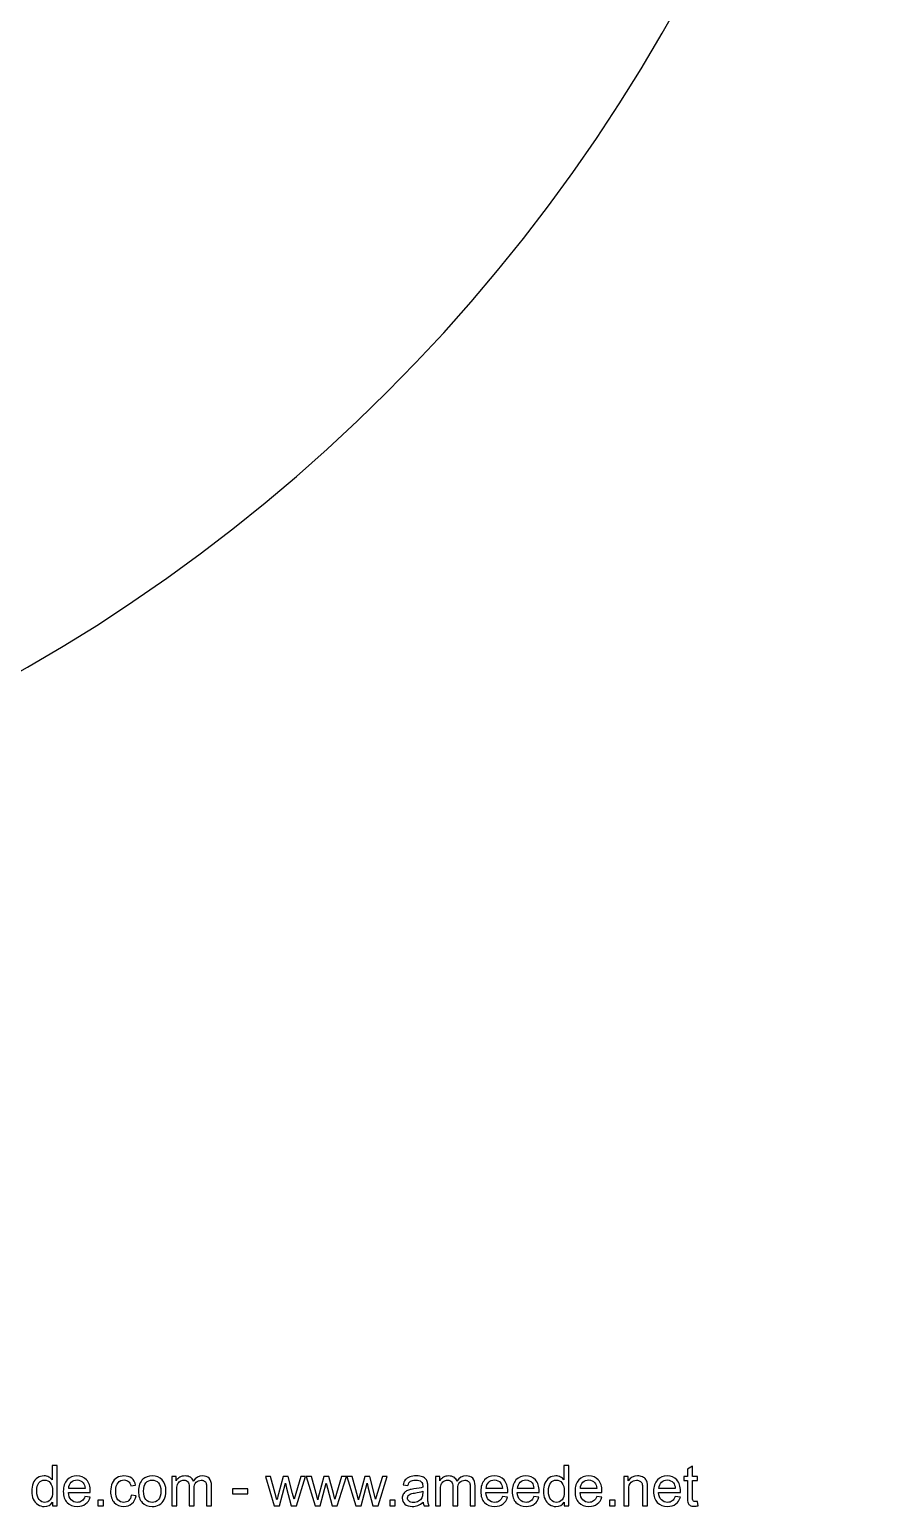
# Model space of a CAD drawing. Header units: millimetres. Extents: x 156 to 670, y -335 to 272.
# Drawn here: x 541.4 to 670.2, y -334.6 to -113.1 of the extents above; entities that cross this region are included whole.
import ezdxf

# ---------------------------------------------------------------- set-up
doc = ezdxf.new("R2010")
doc.units = ezdxf.units.MM
doc.header["$MEASUREMENT"] = 0
doc.layers.add('Layer 1', color=7, linetype='Continuous')

msp = doc.modelspace()

# ---------------------------------------------------------------- linework, layer by layer
at = {"layer": 'Layer 1'}
msp.add_open_spline([(413.055, 271.5417), (546.3807, 271.5417), (656.0048, 170.0865), (668.9496, 40.1685), (668.9496, 40.1685), (669.5424, 34.7373), (669.9247, 29.307), (670.0367, 23.982), (670.0367, 23.982), (670.1552, 20.7886), (670.234, 17.5851), (670.234, 14.3627), (670.234, 14.3627), (670.234, -127.6734), (555.0911, -242.8163), (413.055, -242.8163), (413.055, -242.8163), (271.0189, -242.8163), (155.876, -127.6734), (155.876, 14.3627), (155.876, 14.3627), (155.876, 156.3988), (271.0189, 271.5417), (413.055, 271.5417)], degree=3, knots=[0, 0, 0, 0, 0.14285714, 0.14285714, 0.14285714, 0.14285714, 0.28571429, 0.28571429, 0.28571429, 0.28571429, 0.42857143, 0.42857143, 0.42857143, 0.42857143, 0.57142857, 0.57142857, 0.57142857, 0.57142857, 0.71428571, 0.71428571, 0.71428571, 0.71428571, 1, 1, 1, 1], dxfattribs=at)
at = {"layer": 'Layer 1', "color": 250}
for points, knots in [([(544.7856, -334.5158), (544.7856, -334.5158), (544.7856, -333.9584), (544.7856, -333.9584), (544.7856, -333.9584), (544.5077, -334.3916), (544.0984, -334.6089), (543.558, -334.6089), (543.558, -334.6089), (543.208, -334.6089), (542.8863, -334.513), (542.5942, -334.3197), (542.5942, -334.3197), (542.3007, -334.1277), (542.0735, -333.8582), (541.9112, -333.5139), (541.9112, -333.5139), (541.7503, -333.1682), (541.6699, -332.7717), (541.6699, -332.3229), (541.6699, -332.3229), (541.6699, -331.8855), (541.7433, -331.489), (541.8886, -331.1319), (541.8886, -331.1319), (542.0354, -330.7763), (542.2541, -330.5026), (542.5462, -330.3135), (542.5462, -330.3135), (542.8369, -330.123), (543.1643, -330.0284), (543.5241, -330.0284), (543.5241, -330.0284), (543.7894, -330.0284), (544.0251, -330.0849), (544.2311, -330.1964), (544.2311, -330.1964), (544.4371, -330.3079), (544.605, -330.4546), (544.7348, -330.6338), (544.7348, -330.6338), (544.7348, -330.6338), (544.7348, -328.4536), (544.7348, -328.4536), (544.7348, -328.4536), (544.7348, -328.4536), (545.4799, -328.4536), (545.4799, -328.4536), (545.4799, -328.4536), (545.4799, -328.4536), (545.4799, -334.5158), (545.4799, -334.5158), (545.4799, -334.5158), (545.4799, -334.5158), (544.7856, -334.5158), (544.7856, -334.5158)], [0, 0, 0, 0, 0.06666667, 0.06666667, 0.06666667, 0.06666667, 0.13333333, 0.13333333, 0.13333333, 0.13333333, 0.2, 0.2, 0.2, 0.2, 0.26666667, 0.26666667, 0.26666667, 0.26666667, 0.33333333, 0.33333333, 0.33333333, 0.33333333, 0.4, 0.4, 0.4, 0.4, 0.46666667, 0.46666667, 0.46666667, 0.46666667, 0.53333333, 0.53333333, 0.53333333, 0.53333333, 0.6, 0.6, 0.6, 0.6, 0.66666667, 0.66666667, 0.66666667, 0.66666667, 0.73333333, 0.73333333, 0.73333333, 0.73333333, 0.8, 0.8, 0.8, 0.8, 0.86666667, 0.86666667, 0.86666667, 0.86666667, 1, 1, 1, 1]), ([(549.6554, -333.0934), (549.6554, -333.0934), (550.4259, -333.195), (550.4259, -333.195), (550.4259, -333.195), (550.3059, -333.6423), (550.0816, -333.9909), (549.7542, -334.2378), (549.7542, -334.2378), (549.4268, -334.4848), (549.0091, -334.6089), (548.4997, -334.6089), (548.4997, -334.6089), (547.8591, -334.6089), (547.3511, -334.4114), (546.9757, -334.0163), (546.9757, -334.0163), (546.6003, -333.6226), (546.4127, -333.068), (546.4127, -332.3554), (546.4127, -332.3554), (546.4127, -331.6188), (546.6018, -331.0459), (546.9813, -330.6395), (546.9813, -330.6395), (547.3609, -330.2316), (547.8534, -330.0284), (548.4588, -330.0284), (548.4588, -330.0284), (549.0444, -330.0284), (549.5228, -330.2274), (549.8939, -330.6268), (549.8939, -330.6268), (550.265, -331.0261), (550.4513, -331.5877), (550.4513, -332.3116), (550.4513, -332.3116), (550.4513, -332.3554), (550.4499, -332.4217), (550.4471, -332.5092), (550.4471, -332.5092), (550.4471, -332.5092), (547.1747, -332.5092), (547.1747, -332.5092), (547.1747, -332.5092), (547.2029, -332.9904), (547.3384, -333.3601), (547.5839, -333.6155), (547.5839, -333.6155), (547.828, -333.8709), (548.1342, -333.9993), (548.4997, -333.9993), (548.4997, -333.9993), (548.7721, -333.9993), (549.0049, -333.9274), (549.1968, -333.7834), (549.1968, -333.7834), (549.3901, -333.6395), (549.5425, -333.4095), (549.6554, -333.0934)], [0, 0, 0, 0, 0.0625, 0.0625, 0.0625, 0.0625, 0.125, 0.125, 0.125, 0.125, 0.1875, 0.1875, 0.1875, 0.1875, 0.25, 0.25, 0.25, 0.25, 0.3125, 0.3125, 0.3125, 0.3125, 0.375, 0.375, 0.375, 0.375, 0.4375, 0.4375, 0.4375, 0.4375, 0.5, 0.5, 0.5, 0.5, 0.5625, 0.5625, 0.5625, 0.5625, 0.625, 0.625, 0.625, 0.625, 0.6875, 0.6875, 0.6875, 0.6875, 0.75, 0.75, 0.75, 0.75, 0.8125, 0.8125, 0.8125, 0.8125, 0.875, 0.875, 0.875, 0.875, 1, 1, 1, 1]), ([(556.5896, -332.9071), (556.5896, -332.9071), (557.3177, -333.0087), (557.3177, -333.0087), (557.3177, -333.0087), (557.2373, -333.5097), (557.0341, -333.9006), (556.7053, -334.1842), (556.7053, -334.1842), (556.3765, -334.4678), (555.9715, -334.6089), (555.4932, -334.6089), (555.4932, -334.6089), (554.8935, -334.6089), (554.4108, -334.4128), (554.0468, -334.0205), (554.0468, -334.0205), (553.6813, -333.6282), (553.4993, -333.0666), (553.4993, -332.3356), (553.4993, -332.3356), (553.4993, -331.8615), (553.5783, -331.448), (553.7349, -331.0924), (553.7349, -331.0924), (553.8916, -330.7382), (554.13, -330.4715), (554.4518, -330.2952), (554.4518, -330.2952), (554.7721, -330.1173), (555.1206, -330.0284), (555.4988, -330.0284), (555.4988, -330.0284), (555.9744, -330.0284), (556.3652, -330.1484), (556.6672, -330.3897), (556.6672, -330.3897), (556.9706, -330.631), (557.1653, -330.9739), (557.25, -331.417), (557.25, -331.417), (557.25, -331.417), (556.5303, -331.5271), (556.5303, -331.5271), (556.5303, -331.5271), (556.4612, -331.2321), (556.3398, -331.0106), (556.1635, -330.861), (556.1635, -330.861), (555.9885, -330.7128), (555.7768, -330.6381), (555.5285, -330.6381), (555.5285, -330.6381), (555.1531, -330.6381), (554.8483, -330.7721), (554.6126, -331.0402), (554.6126, -331.0402), (554.3784, -331.3097), (554.2613, -331.7331), (554.2613, -332.3145), (554.2613, -332.3145), (554.2613, -332.9043), (554.3742, -333.3319), (554.5999, -333.5986), (554.5999, -333.5986), (554.8271, -333.8653), (555.1221, -333.9993), (555.4847, -333.9993), (555.4847, -333.9993), (555.7782, -333.9993), (556.0223, -333.9104), (556.2171, -333.7312), (556.2171, -333.7312), (556.4132, -333.5534), (556.5374, -333.2783), (556.5896, -332.9071)], [0, 0, 0, 0, 0.05, 0.05, 0.05, 0.05, 0.1, 0.1, 0.1, 0.1, 0.15, 0.15, 0.15, 0.15, 0.2, 0.2, 0.2, 0.2, 0.25, 0.25, 0.25, 0.25, 0.3, 0.3, 0.3, 0.3, 0.35, 0.35, 0.35, 0.35, 0.4, 0.4, 0.4, 0.4, 0.45, 0.45, 0.45, 0.45, 0.5, 0.5, 0.5, 0.5, 0.55, 0.55, 0.55, 0.55, 0.6, 0.6, 0.6, 0.6, 0.65, 0.65, 0.65, 0.65, 0.7, 0.7, 0.7, 0.7, 0.75, 0.75, 0.75, 0.75, 0.8, 0.8, 0.8, 0.8, 0.85, 0.85, 0.85, 0.85, 0.9, 0.9, 0.9, 0.9, 1, 1, 1, 1]), ([(557.6734, -332.3187), (557.6734, -331.5073), (557.8992, -330.9062), (558.3521, -330.5153), (558.3521, -330.5153), (558.7289, -330.1907), (559.1904, -330.0284), (559.7336, -330.0284), (559.7336, -330.0284), (560.3362, -330.0284), (560.8301, -330.226), (561.2139, -330.6211), (561.2139, -330.6211), (561.5963, -331.0148), (561.7882, -331.5609), (561.7882, -332.2566), (561.7882, -332.2566), (561.7882, -332.821), (561.7036, -333.2641), (561.5342, -333.5873), (561.5342, -333.5873), (561.3649, -333.9104), (561.1179, -334.1616), (560.7934, -334.3408), (560.7934, -334.3408), (560.4702, -334.52), (560.116, -334.6089), (559.7336, -334.6089), (559.7336, -334.6089), (559.1184, -334.6089), (558.6217, -334.4128), (558.2421, -334.0191), (558.2421, -334.0191), (557.8625, -333.6254), (557.6734, -333.0581), (557.6734, -332.3187)], [0, 0, 0, 0, 0.1, 0.1, 0.1, 0.1, 0.2, 0.2, 0.2, 0.2, 0.3, 0.3, 0.3, 0.3, 0.4, 0.4, 0.4, 0.4, 0.5, 0.5, 0.5, 0.5, 0.6, 0.6, 0.6, 0.6, 0.7, 0.7, 0.7, 0.7, 0.8, 0.8, 0.8, 0.8, 1, 1, 1, 1]), ([(562.6617, -334.5158), (562.6617, -334.5158), (562.6617, -330.1216), (562.6617, -330.1216), (562.6617, -330.1216), (562.6617, -330.1216), (563.3306, -330.1216), (563.3306, -330.1216), (563.3306, -330.1216), (563.3306, -330.1216), (563.3306, -330.7425), (563.3306, -330.7425), (563.3306, -330.7425), (563.4674, -330.528), (563.6509, -330.3544), (563.8795, -330.2246), (563.8795, -330.2246), (564.1081, -330.0934), (564.3677, -330.0284), (564.6598, -330.0284), (564.6598, -330.0284), (564.9844, -330.0284), (565.2511, -330.0962), (565.4585, -330.2302), (565.4585, -330.2302), (565.666, -330.3657), (565.8127, -330.5534), (565.8974, -330.7961), (565.8974, -330.7961), (566.2473, -330.2839), (566.7003, -330.0284), (567.2591, -330.0284), (567.2591, -330.0284), (567.6966, -330.0284), (568.0338, -330.1484), (568.2681, -330.3897), (568.2681, -330.3897), (568.5037, -330.631), (568.6223, -331.0021), (568.6223, -331.5031), (568.6223, -331.5031), (568.6223, -331.5031), (568.6223, -334.5158), (568.6223, -334.5158), (568.6223, -334.5158), (568.6223, -334.5158), (567.8772, -334.5158), (567.8772, -334.5158), (567.8772, -334.5158), (567.8772, -334.5158), (567.8772, -331.75), (567.8772, -331.75), (567.8772, -331.75), (567.8772, -331.4537), (567.8518, -331.2392), (567.8038, -331.108), (567.8038, -331.108), (567.7558, -330.9767), (567.6683, -330.8723), (567.5399, -330.7919), (567.5399, -330.7919), (567.4129, -330.7114), (567.2634, -330.6719), (567.0926, -330.6719), (567.0926, -330.6719), (566.7822, -330.6719), (566.5253, -330.7749), (566.3207, -330.9795), (566.3207, -330.9795), (566.1161, -331.1856), (566.0145, -331.5144), (566.0145, -331.9659), (566.0145, -331.9659), (566.0145, -331.9659), (566.0145, -334.5158), (566.0145, -334.5158), (566.0145, -334.5158), (566.0145, -334.5158), (565.2694, -334.5158), (565.2694, -334.5158), (565.2694, -334.5158), (565.2694, -334.5158), (565.2694, -331.6639), (565.2694, -331.6639), (565.2694, -331.6639), (565.2694, -331.3337), (565.2088, -331.0854), (565.0874, -330.9203), (565.0874, -330.9203), (564.9661, -330.7552), (564.7671, -330.6719), (564.4919, -330.6719), (564.4919, -330.6719), (564.2831, -330.6719), (564.0898, -330.727), (563.912, -330.837), (563.912, -330.837), (563.7342, -330.9471), (563.6057, -331.108), (563.5253, -331.321), (563.5253, -331.321), (563.4463, -331.5327), (563.4068, -331.8389), (563.4068, -332.2383), (563.4068, -332.2383), (563.4068, -332.2383), (563.4068, -334.5158), (563.4068, -334.5158), (563.4068, -334.5158), (563.4068, -334.5158), (562.6617, -334.5158), (562.6617, -334.5158)], [0, 0, 0, 0, 0.03448276, 0.03448276, 0.03448276, 0.03448276, 0.06896552, 0.06896552, 0.06896552, 0.06896552, 0.10344828, 0.10344828, 0.10344828, 0.10344828, 0.13793103, 0.13793103, 0.13793103, 0.13793103, 0.17241379, 0.17241379, 0.17241379, 0.17241379, 0.20689655, 0.20689655, 0.20689655, 0.20689655, 0.24137931, 0.24137931, 0.24137931, 0.24137931, 0.27586207, 0.27586207, 0.27586207, 0.27586207, 0.31034483, 0.31034483, 0.31034483, 0.31034483, 0.34482759, 0.34482759, 0.34482759, 0.34482759, 0.37931034, 0.37931034, 0.37931034, 0.37931034, 0.4137931, 0.4137931, 0.4137931, 0.4137931, 0.44827586, 0.44827586, 0.44827586, 0.44827586, 0.48275862, 0.48275862, 0.48275862, 0.48275862, 0.51724138, 0.51724138, 0.51724138, 0.51724138, 0.55172414, 0.55172414, 0.55172414, 0.55172414, 0.5862069, 0.5862069, 0.5862069, 0.5862069, 0.62068966, 0.62068966, 0.62068966, 0.62068966, 0.65517241, 0.65517241, 0.65517241, 0.65517241, 0.68965517, 0.68965517, 0.68965517, 0.68965517, 0.72413793, 0.72413793, 0.72413793, 0.72413793, 0.75862069, 0.75862069, 0.75862069, 0.75862069, 0.79310345, 0.79310345, 0.79310345, 0.79310345, 0.82758621, 0.82758621, 0.82758621, 0.82758621, 0.86206897, 0.86206897, 0.86206897, 0.86206897, 0.89655172, 0.89655172, 0.89655172, 0.89655172, 0.93103448, 0.93103448, 0.93103448, 0.93103448, 1, 1, 1, 1]), ([(600.3371, -333.9655), (600.0605, -334.2011), (599.7938, -334.3662), (599.5384, -334.4636), (599.5384, -334.4636), (599.283, -334.561), (599.0093, -334.6089), (598.7157, -334.6089), (598.7157, -334.6089), (598.2331, -334.6089), (597.862, -334.4918), (597.6024, -334.2562), (597.6024, -334.2562), (597.3427, -334.0219), (597.2129, -333.7213), (597.2129, -333.3559), (597.2129, -333.3559), (597.2129, -333.1414), (597.2623, -332.9452), (597.3597, -332.7674), (597.3597, -332.7674), (597.4584, -332.5896), (597.5868, -332.4485), (597.7449, -332.3413), (597.7449, -332.3413), (597.9043, -332.234), (598.0821, -332.1522), (598.2811, -332.0971), (598.2811, -332.0971), (598.4279, -332.059), (598.6494, -332.0224), (598.9443, -331.9857), (598.9443, -331.9857), (599.5455, -331.9151), (599.99, -331.829), (600.2736, -331.7303), (600.2736, -331.7303), (600.2764, -331.6287), (600.2778, -331.5637), (600.2778, -331.5369), (600.2778, -331.5369), (600.2778, -331.235), (600.2073, -331.0219), (600.0662, -330.8977), (600.0662, -330.8977), (599.8757, -330.7298), (599.592, -330.6465), (599.2167, -330.6465), (599.2167, -330.6465), (598.8653, -330.6465), (598.6057, -330.7086), (598.4392, -330.8314), (598.4392, -330.8314), (598.2712, -330.9541), (598.1485, -331.1715), (598.068, -331.4847), (598.068, -331.4847), (598.068, -331.4847), (597.3399, -331.3831), (597.3399, -331.3831), (597.3399, -331.3831), (597.4062, -331.0713), (597.5149, -330.8187), (597.6673, -330.6268), (597.6673, -330.6268), (597.8197, -330.4349), (598.0398, -330.2881), (598.3277, -330.1837), (598.3277, -330.1837), (598.6141, -330.0807), (598.9486, -330.0284), (599.3268, -330.0284), (599.3268, -330.0284), (599.7021, -330.0284), (600.0083, -330.0722), (600.244, -330.1611), (600.244, -330.1611), (600.4782, -330.25), (600.6518, -330.3601), (600.7619, -330.4941), (600.7619, -330.4941), (600.8719, -330.6282), (600.9495, -330.7975), (600.9947, -331.0021), (600.9947, -331.0021), (601.0187, -331.1291), (601.0314, -331.3577), (601.0314, -331.6865), (601.0314, -331.6865), (601.0314, -331.6865), (601.0314, -332.6743), (601.0314, -332.6743), (601.0314, -332.6743), (601.0314, -333.3643), (601.0469, -333.8004), (601.0779, -333.9852), (601.0779, -333.9852), (601.1076, -334.1701), (601.1697, -334.3465), (601.26, -334.5158), (601.26, -334.5158), (601.26, -334.5158), (600.481, -334.5158), (600.481, -334.5158), (600.481, -334.5158), (600.4063, -334.3592), (600.3583, -334.1757), (600.3371, -333.9655)], [0, 0, 0, 0, 0.03571429, 0.03571429, 0.03571429, 0.03571429, 0.07142857, 0.07142857, 0.07142857, 0.07142857, 0.10714286, 0.10714286, 0.10714286, 0.10714286, 0.14285714, 0.14285714, 0.14285714, 0.14285714, 0.17857143, 0.17857143, 0.17857143, 0.17857143, 0.21428571, 0.21428571, 0.21428571, 0.21428571, 0.25, 0.25, 0.25, 0.25, 0.28571429, 0.28571429, 0.28571429, 0.28571429, 0.32142857, 0.32142857, 0.32142857, 0.32142857, 0.35714286, 0.35714286, 0.35714286, 0.35714286, 0.39285714, 0.39285714, 0.39285714, 0.39285714, 0.42857143, 0.42857143, 0.42857143, 0.42857143, 0.46428571, 0.46428571, 0.46428571, 0.46428571, 0.5, 0.5, 0.5, 0.5, 0.53571429, 0.53571429, 0.53571429, 0.53571429, 0.57142857, 0.57142857, 0.57142857, 0.57142857, 0.60714286, 0.60714286, 0.60714286, 0.60714286, 0.64285714, 0.64285714, 0.64285714, 0.64285714, 0.67857143, 0.67857143, 0.67857143, 0.67857143, 0.71428571, 0.71428571, 0.71428571, 0.71428571, 0.75, 0.75, 0.75, 0.75, 0.78571429, 0.78571429, 0.78571429, 0.78571429, 0.82142857, 0.82142857, 0.82142857, 0.82142857, 0.85714286, 0.85714286, 0.85714286, 0.85714286, 0.89285714, 0.89285714, 0.89285714, 0.89285714, 0.92857143, 0.92857143, 0.92857143, 0.92857143, 1, 1, 1, 1]), ([(602.1758, -334.5158), (602.1758, -334.5158), (602.1758, -330.1216), (602.1758, -330.1216), (602.1758, -330.1216), (602.1758, -330.1216), (602.8447, -330.1216), (602.8447, -330.1216), (602.8447, -330.1216), (602.8447, -330.1216), (602.8447, -330.7425), (602.8447, -330.7425), (602.8447, -330.7425), (602.9815, -330.528), (603.165, -330.3544), (603.3936, -330.2246), (603.3936, -330.2246), (603.6222, -330.0934), (603.8818, -330.0284), (604.1739, -330.0284), (604.1739, -330.0284), (604.4985, -330.0284), (604.7652, -330.0962), (604.9726, -330.2302), (604.9726, -330.2302), (605.1801, -330.3657), (605.3268, -330.5534), (605.4115, -330.7961), (605.4115, -330.7961), (605.7614, -330.2839), (606.2144, -330.0284), (606.7732, -330.0284), (606.7732, -330.0284), (607.2107, -330.0284), (607.5479, -330.1484), (607.7822, -330.3897), (607.7822, -330.3897), (608.0178, -330.631), (608.1364, -331.0021), (608.1364, -331.5031), (608.1364, -331.5031), (608.1364, -331.5031), (608.1364, -334.5158), (608.1364, -334.5158), (608.1364, -334.5158), (608.1364, -334.5158), (607.3913, -334.5158), (607.3913, -334.5158), (607.3913, -334.5158), (607.3913, -334.5158), (607.3913, -331.75), (607.3913, -331.75), (607.3913, -331.75), (607.3913, -331.4537), (607.3659, -331.2392), (607.3179, -331.108), (607.3179, -331.108), (607.2699, -330.9767), (607.1824, -330.8723), (607.054, -330.7919), (607.054, -330.7919), (606.927, -330.7114), (606.7775, -330.6719), (606.6067, -330.6719), (606.6067, -330.6719), (606.2963, -330.6719), (606.0394, -330.7749), (605.8348, -330.9795), (605.8348, -330.9795), (605.6302, -331.1856), (605.5286, -331.5144), (605.5286, -331.9659), (605.5286, -331.9659), (605.5286, -331.9659), (605.5286, -334.5158), (605.5286, -334.5158), (605.5286, -334.5158), (605.5286, -334.5158), (604.7835, -334.5158), (604.7835, -334.5158), (604.7835, -334.5158), (604.7835, -334.5158), (604.7835, -331.6639), (604.7835, -331.6639), (604.7835, -331.6639), (604.7835, -331.3337), (604.7229, -331.0854), (604.6015, -330.9203), (604.6015, -330.9203), (604.4802, -330.7552), (604.2812, -330.6719), (604.006, -330.6719), (604.006, -330.6719), (603.7972, -330.6719), (603.6039, -330.727), (603.4261, -330.837), (603.4261, -330.837), (603.2483, -330.9471), (603.1198, -331.108), (603.0394, -331.321), (603.0394, -331.321), (602.9604, -331.5327), (602.9209, -331.8389), (602.9209, -332.2383), (602.9209, -332.2383), (602.9209, -332.2383), (602.9209, -334.5158), (602.9209, -334.5158), (602.9209, -334.5158), (602.9209, -334.5158), (602.1758, -334.5158), (602.1758, -334.5158)], [0, 0, 0, 0, 0.03448276, 0.03448276, 0.03448276, 0.03448276, 0.06896552, 0.06896552, 0.06896552, 0.06896552, 0.10344828, 0.10344828, 0.10344828, 0.10344828, 0.13793103, 0.13793103, 0.13793103, 0.13793103, 0.17241379, 0.17241379, 0.17241379, 0.17241379, 0.20689655, 0.20689655, 0.20689655, 0.20689655, 0.24137931, 0.24137931, 0.24137931, 0.24137931, 0.27586207, 0.27586207, 0.27586207, 0.27586207, 0.31034483, 0.31034483, 0.31034483, 0.31034483, 0.34482759, 0.34482759, 0.34482759, 0.34482759, 0.37931034, 0.37931034, 0.37931034, 0.37931034, 0.4137931, 0.4137931, 0.4137931, 0.4137931, 0.44827586, 0.44827586, 0.44827586, 0.44827586, 0.48275862, 0.48275862, 0.48275862, 0.48275862, 0.51724138, 0.51724138, 0.51724138, 0.51724138, 0.55172414, 0.55172414, 0.55172414, 0.55172414, 0.5862069, 0.5862069, 0.5862069, 0.5862069, 0.62068966, 0.62068966, 0.62068966, 0.62068966, 0.65517241, 0.65517241, 0.65517241, 0.65517241, 0.68965517, 0.68965517, 0.68965517, 0.68965517, 0.72413793, 0.72413793, 0.72413793, 0.72413793, 0.75862069, 0.75862069, 0.75862069, 0.75862069, 0.79310345, 0.79310345, 0.79310345, 0.79310345, 0.82758621, 0.82758621, 0.82758621, 0.82758621, 0.86206897, 0.86206897, 0.86206897, 0.86206897, 0.89655172, 0.89655172, 0.89655172, 0.89655172, 0.93103448, 0.93103448, 0.93103448, 0.93103448, 1, 1, 1, 1]), ([(612.2258, -333.0934), (612.2258, -333.0934), (612.9963, -333.195), (612.9963, -333.195), (612.9963, -333.195), (612.8763, -333.6423), (612.652, -333.9909), (612.3246, -334.2378), (612.3246, -334.2378), (611.9972, -334.4848), (611.5795, -334.6089), (611.0701, -334.6089), (611.0701, -334.6089), (610.4295, -334.6089), (609.9215, -334.4114), (609.5461, -334.0163), (609.5461, -334.0163), (609.1707, -333.6226), (608.9831, -333.068), (608.9831, -332.3554), (608.9831, -332.3554), (608.9831, -331.6188), (609.1722, -331.0459), (609.5517, -330.6395), (609.5517, -330.6395), (609.9313, -330.2316), (610.4238, -330.0284), (611.0292, -330.0284), (611.0292, -330.0284), (611.6148, -330.0284), (612.0932, -330.2274), (612.4643, -330.6268), (612.4643, -330.6268), (612.8354, -331.0261), (613.0217, -331.5877), (613.0217, -332.3116), (613.0217, -332.3116), (613.0217, -332.3554), (613.0203, -332.4217), (613.0175, -332.5092), (613.0175, -332.5092), (613.0175, -332.5092), (609.7451, -332.5092), (609.7451, -332.5092), (609.7451, -332.5092), (609.7733, -332.9904), (609.9088, -333.3601), (610.1543, -333.6155), (610.1543, -333.6155), (610.3984, -333.8709), (610.7046, -333.9993), (611.0701, -333.9993), (611.0701, -333.9993), (611.3425, -333.9993), (611.5753, -333.9274), (611.7672, -333.7834), (611.7672, -333.7834), (611.9605, -333.6395), (612.1129, -333.4095), (612.2258, -333.0934)], [0, 0, 0, 0, 0.0625, 0.0625, 0.0625, 0.0625, 0.125, 0.125, 0.125, 0.125, 0.1875, 0.1875, 0.1875, 0.1875, 0.25, 0.25, 0.25, 0.25, 0.3125, 0.3125, 0.3125, 0.3125, 0.375, 0.375, 0.375, 0.375, 0.4375, 0.4375, 0.4375, 0.4375, 0.5, 0.5, 0.5, 0.5, 0.5625, 0.5625, 0.5625, 0.5625, 0.625, 0.625, 0.625, 0.625, 0.6875, 0.6875, 0.6875, 0.6875, 0.75, 0.75, 0.75, 0.75, 0.8125, 0.8125, 0.8125, 0.8125, 0.875, 0.875, 0.875, 0.875, 1, 1, 1, 1]), ([(616.9347, -333.0934), (616.9347, -333.0934), (617.7052, -333.195), (617.7052, -333.195), (617.7052, -333.195), (617.5852, -333.6423), (617.3609, -333.9909), (617.0335, -334.2378), (617.0335, -334.2378), (616.7061, -334.4848), (616.2884, -334.6089), (615.779, -334.6089), (615.779, -334.6089), (615.1384, -334.6089), (614.6304, -334.4114), (614.255, -334.0163), (614.255, -334.0163), (613.8796, -333.6226), (613.692, -333.068), (613.692, -332.3554), (613.692, -332.3554), (613.692, -331.6188), (613.8811, -331.0459), (614.2606, -330.6395), (614.2606, -330.6395), (614.6402, -330.2316), (615.1327, -330.0284), (615.7381, -330.0284), (615.7381, -330.0284), (616.3237, -330.0284), (616.8021, -330.2274), (617.1732, -330.6268), (617.1732, -330.6268), (617.5443, -331.0261), (617.7306, -331.5877), (617.7306, -332.3116), (617.7306, -332.3116), (617.7306, -332.3554), (617.7292, -332.4217), (617.7264, -332.5092), (617.7264, -332.5092), (617.7264, -332.5092), (614.454, -332.5092), (614.454, -332.5092), (614.454, -332.5092), (614.4822, -332.9904), (614.6177, -333.3601), (614.8632, -333.6155), (614.8632, -333.6155), (615.1073, -333.8709), (615.4135, -333.9993), (615.779, -333.9993), (615.779, -333.9993), (616.0514, -333.9993), (616.2842, -333.9274), (616.4761, -333.7834), (616.4761, -333.7834), (616.6694, -333.6395), (616.8218, -333.4095), (616.9347, -333.0934)], [0, 0, 0, 0, 0.0625, 0.0625, 0.0625, 0.0625, 0.125, 0.125, 0.125, 0.125, 0.1875, 0.1875, 0.1875, 0.1875, 0.25, 0.25, 0.25, 0.25, 0.3125, 0.3125, 0.3125, 0.3125, 0.375, 0.375, 0.375, 0.375, 0.4375, 0.4375, 0.4375, 0.4375, 0.5, 0.5, 0.5, 0.5, 0.5625, 0.5625, 0.5625, 0.5625, 0.625, 0.625, 0.625, 0.625, 0.6875, 0.6875, 0.6875, 0.6875, 0.75, 0.75, 0.75, 0.75, 0.8125, 0.8125, 0.8125, 0.8125, 0.875, 0.875, 0.875, 0.875, 1, 1, 1, 1]), ([(621.4827, -334.5158), (621.4827, -334.5158), (621.4827, -333.9584), (621.4827, -333.9584), (621.4827, -333.9584), (621.2048, -334.3916), (620.7955, -334.6089), (620.2551, -334.6089), (620.2551, -334.6089), (619.9051, -334.6089), (619.5834, -334.513), (619.2913, -334.3197), (619.2913, -334.3197), (618.9978, -334.1277), (618.7706, -333.8582), (618.6083, -333.5139), (618.6083, -333.5139), (618.4474, -333.1682), (618.367, -332.7717), (618.367, -332.3229), (618.367, -332.3229), (618.367, -331.8855), (618.4404, -331.489), (618.5857, -331.1319), (618.5857, -331.1319), (618.7325, -330.7763), (618.9512, -330.5026), (619.2433, -330.3135), (619.2433, -330.3135), (619.534, -330.123), (619.8614, -330.0284), (620.2212, -330.0284), (620.2212, -330.0284), (620.4865, -330.0284), (620.7222, -330.0849), (620.9282, -330.1964), (620.9282, -330.1964), (621.1342, -330.3079), (621.3021, -330.4546), (621.4319, -330.6338), (621.4319, -330.6338), (621.4319, -330.6338), (621.4319, -328.4536), (621.4319, -328.4536), (621.4319, -328.4536), (621.4319, -328.4536), (622.177, -328.4536), (622.177, -328.4536), (622.177, -328.4536), (622.177, -328.4536), (622.177, -334.5158), (622.177, -334.5158), (622.177, -334.5158), (622.177, -334.5158), (621.4827, -334.5158), (621.4827, -334.5158)], [0, 0, 0, 0, 0.06666667, 0.06666667, 0.06666667, 0.06666667, 0.13333333, 0.13333333, 0.13333333, 0.13333333, 0.2, 0.2, 0.2, 0.2, 0.26666667, 0.26666667, 0.26666667, 0.26666667, 0.33333333, 0.33333333, 0.33333333, 0.33333333, 0.4, 0.4, 0.4, 0.4, 0.46666667, 0.46666667, 0.46666667, 0.46666667, 0.53333333, 0.53333333, 0.53333333, 0.53333333, 0.6, 0.6, 0.6, 0.6, 0.66666667, 0.66666667, 0.66666667, 0.66666667, 0.73333333, 0.73333333, 0.73333333, 0.73333333, 0.8, 0.8, 0.8, 0.8, 0.86666667, 0.86666667, 0.86666667, 0.86666667, 1, 1, 1, 1]), ([(626.3525, -333.0934), (626.3525, -333.0934), (627.123, -333.195), (627.123, -333.195), (627.123, -333.195), (627.003, -333.6423), (626.7787, -333.9909), (626.4513, -334.2378), (626.4513, -334.2378), (626.1239, -334.4848), (625.7062, -334.6089), (625.1968, -334.6089), (625.1968, -334.6089), (624.5562, -334.6089), (624.0482, -334.4114), (623.6728, -334.0163), (623.6728, -334.0163), (623.2974, -333.6226), (623.1098, -333.068), (623.1098, -332.3554), (623.1098, -332.3554), (623.1098, -331.6188), (623.2989, -331.0459), (623.6784, -330.6395), (623.6784, -330.6395), (624.058, -330.2316), (624.5505, -330.0284), (625.1559, -330.0284), (625.1559, -330.0284), (625.7415, -330.0284), (626.2199, -330.2274), (626.591, -330.6268), (626.591, -330.6268), (626.9621, -331.0261), (627.1484, -331.5877), (627.1484, -332.3116), (627.1484, -332.3116), (627.1484, -332.3554), (627.147, -332.4217), (627.1442, -332.5092), (627.1442, -332.5092), (627.1442, -332.5092), (623.8718, -332.5092), (623.8718, -332.5092), (623.8718, -332.5092), (623.9, -332.9904), (624.0355, -333.3601), (624.281, -333.6155), (624.281, -333.6155), (624.5251, -333.8709), (624.8313, -333.9993), (625.1968, -333.9993), (625.1968, -333.9993), (625.4692, -333.9993), (625.702, -333.9274), (625.8939, -333.7834), (625.8939, -333.7834), (626.0872, -333.6395), (626.2396, -333.4095), (626.3525, -333.0934)], [0, 0, 0, 0, 0.0625, 0.0625, 0.0625, 0.0625, 0.125, 0.125, 0.125, 0.125, 0.1875, 0.1875, 0.1875, 0.1875, 0.25, 0.25, 0.25, 0.25, 0.3125, 0.3125, 0.3125, 0.3125, 0.375, 0.375, 0.375, 0.375, 0.4375, 0.4375, 0.4375, 0.4375, 0.5, 0.5, 0.5, 0.5, 0.5625, 0.5625, 0.5625, 0.5625, 0.625, 0.625, 0.625, 0.625, 0.6875, 0.6875, 0.6875, 0.6875, 0.75, 0.75, 0.75, 0.75, 0.8125, 0.8125, 0.8125, 0.8125, 0.875, 0.875, 0.875, 0.875, 1, 1, 1, 1]), ([(630.4165, -334.5158), (630.4165, -334.5158), (630.4165, -330.1216), (630.4165, -330.1216), (630.4165, -330.1216), (630.4165, -330.1216), (631.0854, -330.1216), (631.0854, -330.1216), (631.0854, -330.1216), (631.0854, -330.1216), (631.0854, -330.7453), (631.0854, -330.7453), (631.0854, -330.7453), (631.4071, -330.2669), (631.8728, -330.0284), (632.481, -330.0284), (632.481, -330.0284), (632.7463, -330.0284), (632.989, -330.0764), (633.2105, -330.171), (633.2105, -330.171), (633.4321, -330.2655), (633.5986, -330.3911), (633.7086, -330.5449), (633.7086, -330.5449), (633.8187, -330.6987), (633.8963, -330.8822), (633.9401, -331.0938), (633.9401, -331.0938), (633.9669, -331.2321), (633.981, -331.4734), (633.981, -331.8177), (633.981, -331.8177), (633.981, -331.8177), (633.981, -334.5158), (633.981, -334.5158), (633.981, -334.5158), (633.981, -334.5158), (633.2359, -334.5158), (633.2359, -334.5158), (633.2359, -334.5158), (633.2359, -334.5158), (633.2359, -331.846), (633.2359, -331.846), (633.2359, -331.846), (633.2359, -331.5426), (633.2077, -331.3154), (633.1498, -331.1658), (633.1498, -331.1658), (633.092, -331.0162), (632.989, -330.8963), (632.8422, -330.806), (632.8422, -330.806), (632.6955, -330.7171), (632.5219, -330.6719), (632.3243, -330.6719), (632.3243, -330.6719), (632.0082, -330.6719), (631.7359, -330.7721), (631.5059, -330.9739), (631.5059, -330.9739), (631.2759, -331.1743), (631.1616, -331.5567), (631.1616, -332.1183), (631.1616, -332.1183), (631.1616, -332.1183), (631.1616, -334.5158), (631.1616, -334.5158), (631.1616, -334.5158), (631.1616, -334.5158), (630.4165, -334.5158), (630.4165, -334.5158)], [0, 0, 0, 0, 0.05263158, 0.05263158, 0.05263158, 0.05263158, 0.10526316, 0.10526316, 0.10526316, 0.10526316, 0.15789474, 0.15789474, 0.15789474, 0.15789474, 0.21052632, 0.21052632, 0.21052632, 0.21052632, 0.26315789, 0.26315789, 0.26315789, 0.26315789, 0.31578947, 0.31578947, 0.31578947, 0.31578947, 0.36842105, 0.36842105, 0.36842105, 0.36842105, 0.42105263, 0.42105263, 0.42105263, 0.42105263, 0.47368421, 0.47368421, 0.47368421, 0.47368421, 0.52631579, 0.52631579, 0.52631579, 0.52631579, 0.57894737, 0.57894737, 0.57894737, 0.57894737, 0.63157895, 0.63157895, 0.63157895, 0.63157895, 0.68421053, 0.68421053, 0.68421053, 0.68421053, 0.73684211, 0.73684211, 0.73684211, 0.73684211, 0.78947368, 0.78947368, 0.78947368, 0.78947368, 0.84210526, 0.84210526, 0.84210526, 0.84210526, 0.89473684, 0.89473684, 0.89473684, 0.89473684, 1, 1, 1, 1]), ([(638.1226, -333.0934), (638.1226, -333.0934), (638.8931, -333.195), (638.8931, -333.195), (638.8931, -333.195), (638.7731, -333.6423), (638.5488, -333.9909), (638.2214, -334.2378), (638.2214, -334.2378), (637.894, -334.4848), (637.4763, -334.6089), (636.9669, -334.6089), (636.9669, -334.6089), (636.3263, -334.6089), (635.8183, -334.4114), (635.4429, -334.0163), (635.4429, -334.0163), (635.0675, -333.6226), (634.8799, -333.068), (634.8799, -332.3554), (634.8799, -332.3554), (634.8799, -331.6188), (635.069, -331.0459), (635.4485, -330.6395), (635.4485, -330.6395), (635.8281, -330.2316), (636.3206, -330.0284), (636.926, -330.0284), (636.926, -330.0284), (637.5116, -330.0284), (637.99, -330.2274), (638.3611, -330.6268), (638.3611, -330.6268), (638.7322, -331.0261), (638.9185, -331.5877), (638.9185, -332.3116), (638.9185, -332.3116), (638.9185, -332.3554), (638.9171, -332.4217), (638.9143, -332.5092), (638.9143, -332.5092), (638.9143, -332.5092), (635.6419, -332.5092), (635.6419, -332.5092), (635.6419, -332.5092), (635.6701, -332.9904), (635.8056, -333.3601), (636.0511, -333.6155), (636.0511, -333.6155), (636.2952, -333.8709), (636.6014, -333.9993), (636.9669, -333.9993), (636.9669, -333.9993), (637.2393, -333.9993), (637.4721, -333.9274), (637.664, -333.7834), (637.664, -333.7834), (637.8573, -333.6395), (638.0097, -333.4095), (638.1226, -333.0934)], [0, 0, 0, 0, 0.0625, 0.0625, 0.0625, 0.0625, 0.125, 0.125, 0.125, 0.125, 0.1875, 0.1875, 0.1875, 0.1875, 0.25, 0.25, 0.25, 0.25, 0.3125, 0.3125, 0.3125, 0.3125, 0.375, 0.375, 0.375, 0.375, 0.4375, 0.4375, 0.4375, 0.4375, 0.5, 0.5, 0.5, 0.5, 0.5625, 0.5625, 0.5625, 0.5625, 0.625, 0.625, 0.625, 0.625, 0.6875, 0.6875, 0.6875, 0.6875, 0.75, 0.75, 0.75, 0.75, 0.8125, 0.8125, 0.8125, 0.8125, 0.875, 0.875, 0.875, 0.875, 1, 1, 1, 1]), ([(641.4514, -333.8512), (641.4514, -333.8512), (641.553, -334.5087), (641.553, -334.5087), (641.553, -334.5087), (641.3442, -334.5525), (641.1565, -334.5751), (640.9928, -334.5751), (640.9928, -334.5751), (640.7233, -334.5751), (640.5145, -334.5327), (640.3649, -334.4467), (640.3649, -334.4467), (640.2167, -334.3606), (640.1123, -334.2491), (640.0516, -334.1094), (640.0516, -334.1094), (639.9909, -333.9697), (639.9613, -333.6762), (639.9613, -333.2289), (639.9613, -333.2289), (639.9613, -333.2289), (639.9613, -330.6973), (639.9613, -330.6973), (639.9613, -330.6973), (639.9613, -330.6973), (639.411, -330.6973), (639.411, -330.6973), (639.411, -330.6973), (639.411, -330.6973), (639.411, -330.1216), (639.411, -330.1216), (639.411, -330.1216), (639.411, -330.1216), (639.9613, -330.1216), (639.9613, -330.1216), (639.9613, -330.1216), (639.9613, -330.1216), (639.9613, -329.035), (639.9613, -329.035), (639.9613, -329.035), (639.9613, -329.035), (640.7064, -328.5877), (640.7064, -328.5877), (640.7064, -328.5877), (640.7064, -328.5877), (640.7064, -330.1216), (640.7064, -330.1216), (640.7064, -330.1216), (640.7064, -330.1216), (641.4514, -330.1216), (641.4514, -330.1216), (641.4514, -330.1216), (641.4514, -330.1216), (641.4514, -330.6973), (641.4514, -330.6973), (641.4514, -330.6973), (641.4514, -330.6973), (640.7064, -330.6973), (640.7064, -330.6973), (640.7064, -330.6973), (640.7064, -330.6973), (640.7064, -333.2712), (640.7064, -333.2712), (640.7064, -333.2712), (640.7064, -333.4843), (640.7191, -333.6212), (640.7459, -333.6818), (640.7459, -333.6818), (640.7713, -333.7425), (640.8136, -333.7905), (640.8729, -333.8272), (640.8729, -333.8272), (640.9322, -333.8625), (641.0168, -333.8808), (641.1269, -333.8808), (641.1269, -333.8808), (641.2087, -333.8808), (641.3174, -333.8709), (641.4514, -333.8512)], [0, 0, 0, 0, 0.04761905, 0.04761905, 0.04761905, 0.04761905, 0.0952381, 0.0952381, 0.0952381, 0.0952381, 0.14285714, 0.14285714, 0.14285714, 0.14285714, 0.19047619, 0.19047619, 0.19047619, 0.19047619, 0.23809524, 0.23809524, 0.23809524, 0.23809524, 0.28571429, 0.28571429, 0.28571429, 0.28571429, 0.33333333, 0.33333333, 0.33333333, 0.33333333, 0.38095238, 0.38095238, 0.38095238, 0.38095238, 0.42857143, 0.42857143, 0.42857143, 0.42857143, 0.47619048, 0.47619048, 0.47619048, 0.47619048, 0.52380952, 0.52380952, 0.52380952, 0.52380952, 0.57142857, 0.57142857, 0.57142857, 0.57142857, 0.61904762, 0.61904762, 0.61904762, 0.61904762, 0.66666667, 0.66666667, 0.66666667, 0.66666667, 0.71428571, 0.71428571, 0.71428571, 0.71428571, 0.76190476, 0.76190476, 0.76190476, 0.76190476, 0.80952381, 0.80952381, 0.80952381, 0.80952381, 0.85714286, 0.85714286, 0.85714286, 0.85714286, 0.9047619, 0.9047619, 0.9047619, 0.9047619, 1, 1, 1, 1]), ([(542.4319, -332.3243), (542.4319, -332.886), (542.5504, -333.3051), (542.7889, -333.5831), (542.7889, -333.5831), (543.026, -333.861), (543.3068, -333.9993), (543.6299, -333.9993), (543.6299, -333.9993), (543.9559, -333.9993), (544.2325, -333.8667), (544.4611, -333.6014), (544.4611, -333.6014), (544.6883, -333.3361), (544.8026, -332.9311), (544.8026, -332.3864), (544.8026, -332.3864), (544.8026, -331.7881), (544.6869, -331.3478), (544.454, -331.067), (544.454, -331.067), (544.2226, -330.7862), (543.9362, -330.6465), (543.5961, -330.6465), (543.5961, -330.6465), (543.2645, -330.6465), (542.9879, -330.7806), (542.7649, -331.0501), (542.7649, -331.0501), (542.5434, -331.3196), (542.4319, -331.7444), (542.4319, -332.3243)], [0, 0, 0, 0, 0.11111111, 0.11111111, 0.11111111, 0.11111111, 0.22222222, 0.22222222, 0.22222222, 0.22222222, 0.33333333, 0.33333333, 0.33333333, 0.33333333, 0.44444444, 0.44444444, 0.44444444, 0.44444444, 0.55555556, 0.55555556, 0.55555556, 0.55555556, 0.66666667, 0.66666667, 0.66666667, 0.66666667, 0.77777778, 0.77777778, 0.77777778, 0.77777778, 1, 1, 1, 1]), ([(547.217, -331.8996), (547.217, -331.8996), (549.6639, -331.8996), (549.6639, -331.8996), (549.6639, -331.8996), (549.6314, -331.5299), (549.5369, -331.2533), (549.3831, -331.0684), (549.3831, -331.0684), (549.1474, -330.782), (548.8398, -330.6381), (548.463, -330.6381), (548.463, -330.6381), (548.1215, -330.6381), (547.8351, -330.7524), (547.6022, -330.981), (547.6022, -330.981), (547.3708, -331.2096), (547.2424, -331.5158), (547.217, -331.8996)], [0, 0, 0, 0, 0.16666667, 0.16666667, 0.16666667, 0.16666667, 0.33333333, 0.33333333, 0.33333333, 0.33333333, 0.5, 0.5, 0.5, 0.5, 0.66666667, 0.66666667, 0.66666667, 0.66666667, 1, 1, 1, 1]), ([(558.4354, -332.3201), (558.4354, -332.8817), (558.5582, -333.3022), (558.8037, -333.5802), (558.8037, -333.5802), (559.0507, -333.8596), (559.3597, -333.9993), (559.7336, -333.9993), (559.7336, -333.9993), (560.1033, -333.9993), (560.411, -333.8596), (560.6579, -333.5788), (560.6579, -333.5788), (560.9034, -333.298), (561.0262, -332.8704), (561.0262, -332.2961), (561.0262, -332.2961), (561.0262, -331.7542), (560.902, -331.3436), (560.6551, -331.0656), (560.6551, -331.0656), (560.4081, -330.7862), (560.1005, -330.6465), (559.7336, -330.6465), (559.7336, -330.6465), (559.3597, -330.6465), (559.0507, -330.7848), (558.8037, -331.0628), (558.8037, -331.0628), (558.5582, -331.3408), (558.4354, -331.7599), (558.4354, -332.3201)], [0, 0, 0, 0, 0.11111111, 0.11111111, 0.11111111, 0.11111111, 0.22222222, 0.22222222, 0.22222222, 0.22222222, 0.33333333, 0.33333333, 0.33333333, 0.33333333, 0.44444444, 0.44444444, 0.44444444, 0.44444444, 0.55555556, 0.55555556, 0.55555556, 0.55555556, 0.66666667, 0.66666667, 0.66666667, 0.66666667, 0.77777778, 0.77777778, 0.77777778, 0.77777778, 1, 1, 1, 1]), ([(571.7705, -332.6955), (571.7705, -332.6955), (571.7705, -331.9504), (571.7705, -331.9504), (571.7705, -331.9504), (571.7705, -331.9504), (574.0734, -331.9504), (574.0734, -331.9504), (574.0734, -331.9504), (574.0734, -331.9504), (574.0734, -332.6955), (574.0734, -332.6955), (574.0734, -332.6955), (574.0734, -332.6955), (571.7705, -332.6955), (571.7705, -332.6955)], [0, 0, 0, 0, 0.2, 0.2, 0.2, 0.2, 0.4, 0.4, 0.4, 0.4, 0.6, 0.6, 0.6, 0.6, 1, 1, 1, 1]), ([(578.0287, -334.5158), (578.0287, -334.5158), (576.7009, -330.1216), (576.7009, -330.1216), (576.7009, -330.1216), (576.7009, -330.1216), (577.4798, -330.1216), (577.4798, -330.1216), (577.4798, -330.1216), (577.4798, -330.1216), (578.1811, -332.6574), (578.1811, -332.6574), (578.1811, -332.6574), (578.1811, -332.6574), (578.4295, -333.6014), (578.4295, -333.6014), (578.4295, -333.6014), (578.4394, -333.5548), (578.5156, -333.2529), (578.6567, -332.6955), (578.6567, -332.6955), (578.6567, -332.6955), (579.3524, -330.1216), (579.3524, -330.1216), (579.3524, -330.1216), (579.3524, -330.1216), (580.1158, -330.1216), (580.1158, -330.1216), (580.1158, -330.1216), (580.1158, -330.1216), (580.7776, -332.6729), (580.7776, -332.6729), (580.7776, -332.6729), (580.7776, -332.6729), (580.9935, -333.5097), (580.9935, -333.5097), (580.9935, -333.5097), (580.9935, -333.5097), (581.2461, -332.6616), (581.2461, -332.6616), (581.2461, -332.6616), (581.2461, -332.6616), (582.0053, -330.1216), (582.0053, -330.1216), (582.0053, -330.1216), (582.0053, -330.1216), (582.7292, -330.1216), (582.7292, -330.1216), (582.7292, -330.1216), (582.7292, -330.1216), (581.3505, -334.5158), (581.3505, -334.5158), (581.3505, -334.5158), (581.3505, -334.5158), (580.58, -334.5158), (580.58, -334.5158), (580.58, -334.5158), (580.58, -334.5158), (579.8829, -331.8869), (579.8829, -331.8869), (579.8829, -331.8869), (579.8829, -331.8869), (579.7065, -331.1348), (579.7065, -331.1348), (579.7065, -331.1348), (579.7065, -331.1348), (578.8175, -334.5158), (578.8175, -334.5158), (578.8175, -334.5158), (578.8175, -334.5158), (578.0287, -334.5158), (578.0287, -334.5158)], [0, 0, 0, 0, 0.05263158, 0.05263158, 0.05263158, 0.05263158, 0.10526316, 0.10526316, 0.10526316, 0.10526316, 0.15789474, 0.15789474, 0.15789474, 0.15789474, 0.21052632, 0.21052632, 0.21052632, 0.21052632, 0.26315789, 0.26315789, 0.26315789, 0.26315789, 0.31578947, 0.31578947, 0.31578947, 0.31578947, 0.36842105, 0.36842105, 0.36842105, 0.36842105, 0.42105263, 0.42105263, 0.42105263, 0.42105263, 0.47368421, 0.47368421, 0.47368421, 0.47368421, 0.52631579, 0.52631579, 0.52631579, 0.52631579, 0.57894737, 0.57894737, 0.57894737, 0.57894737, 0.63157895, 0.63157895, 0.63157895, 0.63157895, 0.68421053, 0.68421053, 0.68421053, 0.68421053, 0.73684211, 0.73684211, 0.73684211, 0.73684211, 0.78947368, 0.78947368, 0.78947368, 0.78947368, 0.84210526, 0.84210526, 0.84210526, 0.84210526, 0.89473684, 0.89473684, 0.89473684, 0.89473684, 1, 1, 1, 1]), ([(584.1431, -334.5158), (584.1431, -334.5158), (582.8153, -330.1216), (582.8153, -330.1216), (582.8153, -330.1216), (582.8153, -330.1216), (583.5942, -330.1216), (583.5942, -330.1216), (583.5942, -330.1216), (583.5942, -330.1216), (584.2955, -332.6574), (584.2955, -332.6574), (584.2955, -332.6574), (584.2955, -332.6574), (584.5439, -333.6014), (584.5439, -333.6014), (584.5439, -333.6014), (584.5538, -333.5548), (584.63, -333.2529), (584.7711, -332.6955), (584.7711, -332.6955), (584.7711, -332.6955), (585.4668, -330.1216), (585.4668, -330.1216), (585.4668, -330.1216), (585.4668, -330.1216), (586.2302, -330.1216), (586.2302, -330.1216), (586.2302, -330.1216), (586.2302, -330.1216), (586.892, -332.6729), (586.892, -332.6729), (586.892, -332.6729), (586.892, -332.6729), (587.1079, -333.5097), (587.1079, -333.5097), (587.1079, -333.5097), (587.1079, -333.5097), (587.3605, -332.6616), (587.3605, -332.6616), (587.3605, -332.6616), (587.3605, -332.6616), (588.1197, -330.1216), (588.1197, -330.1216), (588.1197, -330.1216), (588.1197, -330.1216), (588.8436, -330.1216), (588.8436, -330.1216), (588.8436, -330.1216), (588.8436, -330.1216), (587.4649, -334.5158), (587.4649, -334.5158), (587.4649, -334.5158), (587.4649, -334.5158), (586.6944, -334.5158), (586.6944, -334.5158), (586.6944, -334.5158), (586.6944, -334.5158), (585.9973, -331.8869), (585.9973, -331.8869), (585.9973, -331.8869), (585.9973, -331.8869), (585.8209, -331.1348), (585.8209, -331.1348), (585.8209, -331.1348), (585.8209, -331.1348), (584.9319, -334.5158), (584.9319, -334.5158), (584.9319, -334.5158), (584.9319, -334.5158), (584.1431, -334.5158), (584.1431, -334.5158)], [0, 0, 0, 0, 0.05263158, 0.05263158, 0.05263158, 0.05263158, 0.10526316, 0.10526316, 0.10526316, 0.10526316, 0.15789474, 0.15789474, 0.15789474, 0.15789474, 0.21052632, 0.21052632, 0.21052632, 0.21052632, 0.26315789, 0.26315789, 0.26315789, 0.26315789, 0.31578947, 0.31578947, 0.31578947, 0.31578947, 0.36842105, 0.36842105, 0.36842105, 0.36842105, 0.42105263, 0.42105263, 0.42105263, 0.42105263, 0.47368421, 0.47368421, 0.47368421, 0.47368421, 0.52631579, 0.52631579, 0.52631579, 0.52631579, 0.57894737, 0.57894737, 0.57894737, 0.57894737, 0.63157895, 0.63157895, 0.63157895, 0.63157895, 0.68421053, 0.68421053, 0.68421053, 0.68421053, 0.73684211, 0.73684211, 0.73684211, 0.73684211, 0.78947368, 0.78947368, 0.78947368, 0.78947368, 0.84210526, 0.84210526, 0.84210526, 0.84210526, 0.89473684, 0.89473684, 0.89473684, 0.89473684, 1, 1, 1, 1]), ([(590.2575, -334.5158), (590.2575, -334.5158), (588.9297, -330.1216), (588.9297, -330.1216), (588.9297, -330.1216), (588.9297, -330.1216), (589.7086, -330.1216), (589.7086, -330.1216), (589.7086, -330.1216), (589.7086, -330.1216), (590.4099, -332.6574), (590.4099, -332.6574), (590.4099, -332.6574), (590.4099, -332.6574), (590.6583, -333.6014), (590.6583, -333.6014), (590.6583, -333.6014), (590.6682, -333.5548), (590.7444, -333.2529), (590.8855, -332.6955), (590.8855, -332.6955), (590.8855, -332.6955), (591.5812, -330.1216), (591.5812, -330.1216), (591.5812, -330.1216), (591.5812, -330.1216), (592.3446, -330.1216), (592.3446, -330.1216), (592.3446, -330.1216), (592.3446, -330.1216), (593.0064, -332.6729), (593.0064, -332.6729), (593.0064, -332.6729), (593.0064, -332.6729), (593.2223, -333.5097), (593.2223, -333.5097), (593.2223, -333.5097), (593.2223, -333.5097), (593.4749, -332.6616), (593.4749, -332.6616), (593.4749, -332.6616), (593.4749, -332.6616), (594.2341, -330.1216), (594.2341, -330.1216), (594.2341, -330.1216), (594.2341, -330.1216), (594.958, -330.1216), (594.958, -330.1216), (594.958, -330.1216), (594.958, -330.1216), (593.5793, -334.5158), (593.5793, -334.5158), (593.5793, -334.5158), (593.5793, -334.5158), (592.8088, -334.5158), (592.8088, -334.5158), (592.8088, -334.5158), (592.8088, -334.5158), (592.1117, -331.8869), (592.1117, -331.8869), (592.1117, -331.8869), (592.1117, -331.8869), (591.9353, -331.1348), (591.9353, -331.1348), (591.9353, -331.1348), (591.9353, -331.1348), (591.0463, -334.5158), (591.0463, -334.5158), (591.0463, -334.5158), (591.0463, -334.5158), (590.2575, -334.5158), (590.2575, -334.5158)], [0, 0, 0, 0, 0.05263158, 0.05263158, 0.05263158, 0.05263158, 0.10526316, 0.10526316, 0.10526316, 0.10526316, 0.15789474, 0.15789474, 0.15789474, 0.15789474, 0.21052632, 0.21052632, 0.21052632, 0.21052632, 0.26315789, 0.26315789, 0.26315789, 0.26315789, 0.31578947, 0.31578947, 0.31578947, 0.31578947, 0.36842105, 0.36842105, 0.36842105, 0.36842105, 0.42105263, 0.42105263, 0.42105263, 0.42105263, 0.47368421, 0.47368421, 0.47368421, 0.47368421, 0.52631579, 0.52631579, 0.52631579, 0.52631579, 0.57894737, 0.57894737, 0.57894737, 0.57894737, 0.63157895, 0.63157895, 0.63157895, 0.63157895, 0.68421053, 0.68421053, 0.68421053, 0.68421053, 0.73684211, 0.73684211, 0.73684211, 0.73684211, 0.78947368, 0.78947368, 0.78947368, 0.78947368, 0.84210526, 0.84210526, 0.84210526, 0.84210526, 0.89473684, 0.89473684, 0.89473684, 0.89473684, 1, 1, 1, 1]), ([(609.7874, -331.8996), (609.7874, -331.8996), (612.2343, -331.8996), (612.2343, -331.8996), (612.2343, -331.8996), (612.2018, -331.5299), (612.1073, -331.2533), (611.9535, -331.0684), (611.9535, -331.0684), (611.7178, -330.782), (611.4102, -330.6381), (611.0334, -330.6381), (611.0334, -330.6381), (610.6919, -330.6381), (610.4055, -330.7524), (610.1726, -330.981), (610.1726, -330.981), (609.9412, -331.2096), (609.8128, -331.5158), (609.7874, -331.8996)], [0, 0, 0, 0, 0.16666667, 0.16666667, 0.16666667, 0.16666667, 0.33333333, 0.33333333, 0.33333333, 0.33333333, 0.5, 0.5, 0.5, 0.5, 0.66666667, 0.66666667, 0.66666667, 0.66666667, 1, 1, 1, 1]), ([(614.4963, -331.8996), (614.4963, -331.8996), (616.9432, -331.8996), (616.9432, -331.8996), (616.9432, -331.8996), (616.9107, -331.5299), (616.8162, -331.2533), (616.6624, -331.0684), (616.6624, -331.0684), (616.4267, -330.782), (616.1191, -330.6381), (615.7423, -330.6381), (615.7423, -330.6381), (615.4008, -330.6381), (615.1144, -330.7524), (614.8815, -330.981), (614.8815, -330.981), (614.6501, -331.2096), (614.5217, -331.5158), (614.4963, -331.8996)], [0, 0, 0, 0, 0.16666667, 0.16666667, 0.16666667, 0.16666667, 0.33333333, 0.33333333, 0.33333333, 0.33333333, 0.5, 0.5, 0.5, 0.5, 0.66666667, 0.66666667, 0.66666667, 0.66666667, 1, 1, 1, 1]), ([(619.129, -332.3243), (619.129, -332.886), (619.2475, -333.3051), (619.486, -333.5831), (619.486, -333.5831), (619.7231, -333.861), (620.0039, -333.9993), (620.327, -333.9993), (620.327, -333.9993), (620.653, -333.9993), (620.9296, -333.8667), (621.1582, -333.6014), (621.1582, -333.6014), (621.3854, -333.3361), (621.4997, -332.9311), (621.4997, -332.3864), (621.4997, -332.3864), (621.4997, -331.7881), (621.384, -331.3478), (621.1511, -331.067), (621.1511, -331.067), (620.9197, -330.7862), (620.6333, -330.6465), (620.2932, -330.6465), (620.2932, -330.6465), (619.9616, -330.6465), (619.685, -330.7806), (619.462, -331.0501), (619.462, -331.0501), (619.2405, -331.3196), (619.129, -331.7444), (619.129, -332.3243)], [0, 0, 0, 0, 0.11111111, 0.11111111, 0.11111111, 0.11111111, 0.22222222, 0.22222222, 0.22222222, 0.22222222, 0.33333333, 0.33333333, 0.33333333, 0.33333333, 0.44444444, 0.44444444, 0.44444444, 0.44444444, 0.55555556, 0.55555556, 0.55555556, 0.55555556, 0.66666667, 0.66666667, 0.66666667, 0.66666667, 0.77777778, 0.77777778, 0.77777778, 0.77777778, 1, 1, 1, 1]), ([(623.9141, -331.8996), (623.9141, -331.8996), (626.361, -331.8996), (626.361, -331.8996), (626.361, -331.8996), (626.3285, -331.5299), (626.234, -331.2533), (626.0802, -331.0684), (626.0802, -331.0684), (625.8445, -330.782), (625.5369, -330.6381), (625.1601, -330.6381), (625.1601, -330.6381), (624.8186, -330.6381), (624.5322, -330.7524), (624.2993, -330.981), (624.2993, -330.981), (624.0679, -331.2096), (623.9395, -331.5158), (623.9141, -331.8996)], [0, 0, 0, 0, 0.16666667, 0.16666667, 0.16666667, 0.16666667, 0.33333333, 0.33333333, 0.33333333, 0.33333333, 0.5, 0.5, 0.5, 0.5, 0.66666667, 0.66666667, 0.66666667, 0.66666667, 1, 1, 1, 1]), ([(635.6842, -331.8996), (635.6842, -331.8996), (638.1311, -331.8996), (638.1311, -331.8996), (638.1311, -331.8996), (638.0986, -331.5299), (638.0041, -331.2533), (637.8503, -331.0684), (637.8503, -331.0684), (637.6146, -330.782), (637.307, -330.6381), (636.9302, -330.6381), (636.9302, -330.6381), (636.5887, -330.6381), (636.3023, -330.7524), (636.0694, -330.981), (636.0694, -330.981), (635.838, -331.2096), (635.7096, -331.5158), (635.6842, -331.8996)], [0, 0, 0, 0, 0.16666667, 0.16666667, 0.16666667, 0.16666667, 0.33333333, 0.33333333, 0.33333333, 0.33333333, 0.5, 0.5, 0.5, 0.5, 0.66666667, 0.66666667, 0.66666667, 0.66666667, 1, 1, 1, 1]), ([(551.5788, -334.5158), (551.5788, -334.5158), (551.5788, -333.6691), (551.5788, -333.6691), (551.5788, -333.6691), (551.5788, -333.6691), (552.4254, -333.6691), (552.4254, -333.6691), (552.4254, -333.6691), (552.4254, -333.6691), (552.4254, -334.5158), (552.4254, -334.5158), (552.4254, -334.5158), (552.4254, -334.5158), (551.5788, -334.5158), (551.5788, -334.5158)], [0, 0, 0, 0, 0.2, 0.2, 0.2, 0.2, 0.4, 0.4, 0.4, 0.4, 0.6, 0.6, 0.6, 0.6, 1, 1, 1, 1]), ([(595.3263, -334.5158), (595.3263, -334.5158), (595.3263, -333.6691), (595.3263, -333.6691), (595.3263, -333.6691), (595.3263, -333.6691), (596.1729, -333.6691), (596.1729, -333.6691), (596.1729, -333.6691), (596.1729, -333.6691), (596.1729, -334.5158), (596.1729, -334.5158), (596.1729, -334.5158), (596.1729, -334.5158), (595.3263, -334.5158), (595.3263, -334.5158)], [0, 0, 0, 0, 0.2, 0.2, 0.2, 0.2, 0.4, 0.4, 0.4, 0.4, 0.6, 0.6, 0.6, 0.6, 1, 1, 1, 1]), ([(600.2778, -332.3145), (600.0069, -332.4245), (599.6005, -332.5177), (599.0586, -332.5939), (599.0586, -332.5939), (598.751, -332.6376), (598.5337, -332.687), (598.4067, -332.742), (598.4067, -332.742), (598.2797, -332.7971), (598.1823, -332.8775), (598.1132, -332.9819), (598.1132, -332.9819), (598.044, -333.0877), (598.0088, -333.2049), (598.0088, -333.3347), (598.0088, -333.3347), (598.0088, -333.5308), (598.0836, -333.6959), (598.2345, -333.8272), (598.2345, -333.8272), (598.3855, -333.9584), (598.6057, -334.0247), (598.895, -334.0247), (598.895, -334.0247), (599.1814, -334.0247), (599.4368, -333.9626), (599.6612, -333.8371), (599.6612, -333.8371), (599.8841, -333.7129), (600.0492, -333.5421), (600.1537, -333.3262), (600.1537, -333.3262), (600.2341, -333.1583), (600.2736, -332.9114), (600.2736, -332.5854), (600.2736, -332.5854), (600.2736, -332.5854), (600.2778, -332.3145), (600.2778, -332.3145)], [0, 0, 0, 0, 0.09090909, 0.09090909, 0.09090909, 0.09090909, 0.18181818, 0.18181818, 0.18181818, 0.18181818, 0.27272727, 0.27272727, 0.27272727, 0.27272727, 0.36363636, 0.36363636, 0.36363636, 0.36363636, 0.45454545, 0.45454545, 0.45454545, 0.45454545, 0.54545455, 0.54545455, 0.54545455, 0.54545455, 0.63636364, 0.63636364, 0.63636364, 0.63636364, 0.72727273, 0.72727273, 0.72727273, 0.72727273, 0.81818182, 0.81818182, 0.81818182, 0.81818182, 1, 1, 1, 1]), ([(628.2759, -334.5158), (628.2759, -334.5158), (628.2759, -333.6691), (628.2759, -333.6691), (628.2759, -333.6691), (628.2759, -333.6691), (629.1225, -333.6691), (629.1225, -333.6691), (629.1225, -333.6691), (629.1225, -333.6691), (629.1225, -334.5158), (629.1225, -334.5158), (629.1225, -334.5158), (629.1225, -334.5158), (628.2759, -334.5158), (628.2759, -334.5158)], [0, 0, 0, 0, 0.2, 0.2, 0.2, 0.2, 0.4, 0.4, 0.4, 0.4, 0.6, 0.6, 0.6, 0.6, 1, 1, 1, 1])]:
    msp.add_open_spline(points, degree=3, knots=knots, dxfattribs=at)

doc.saveas('drawing.dxf')
